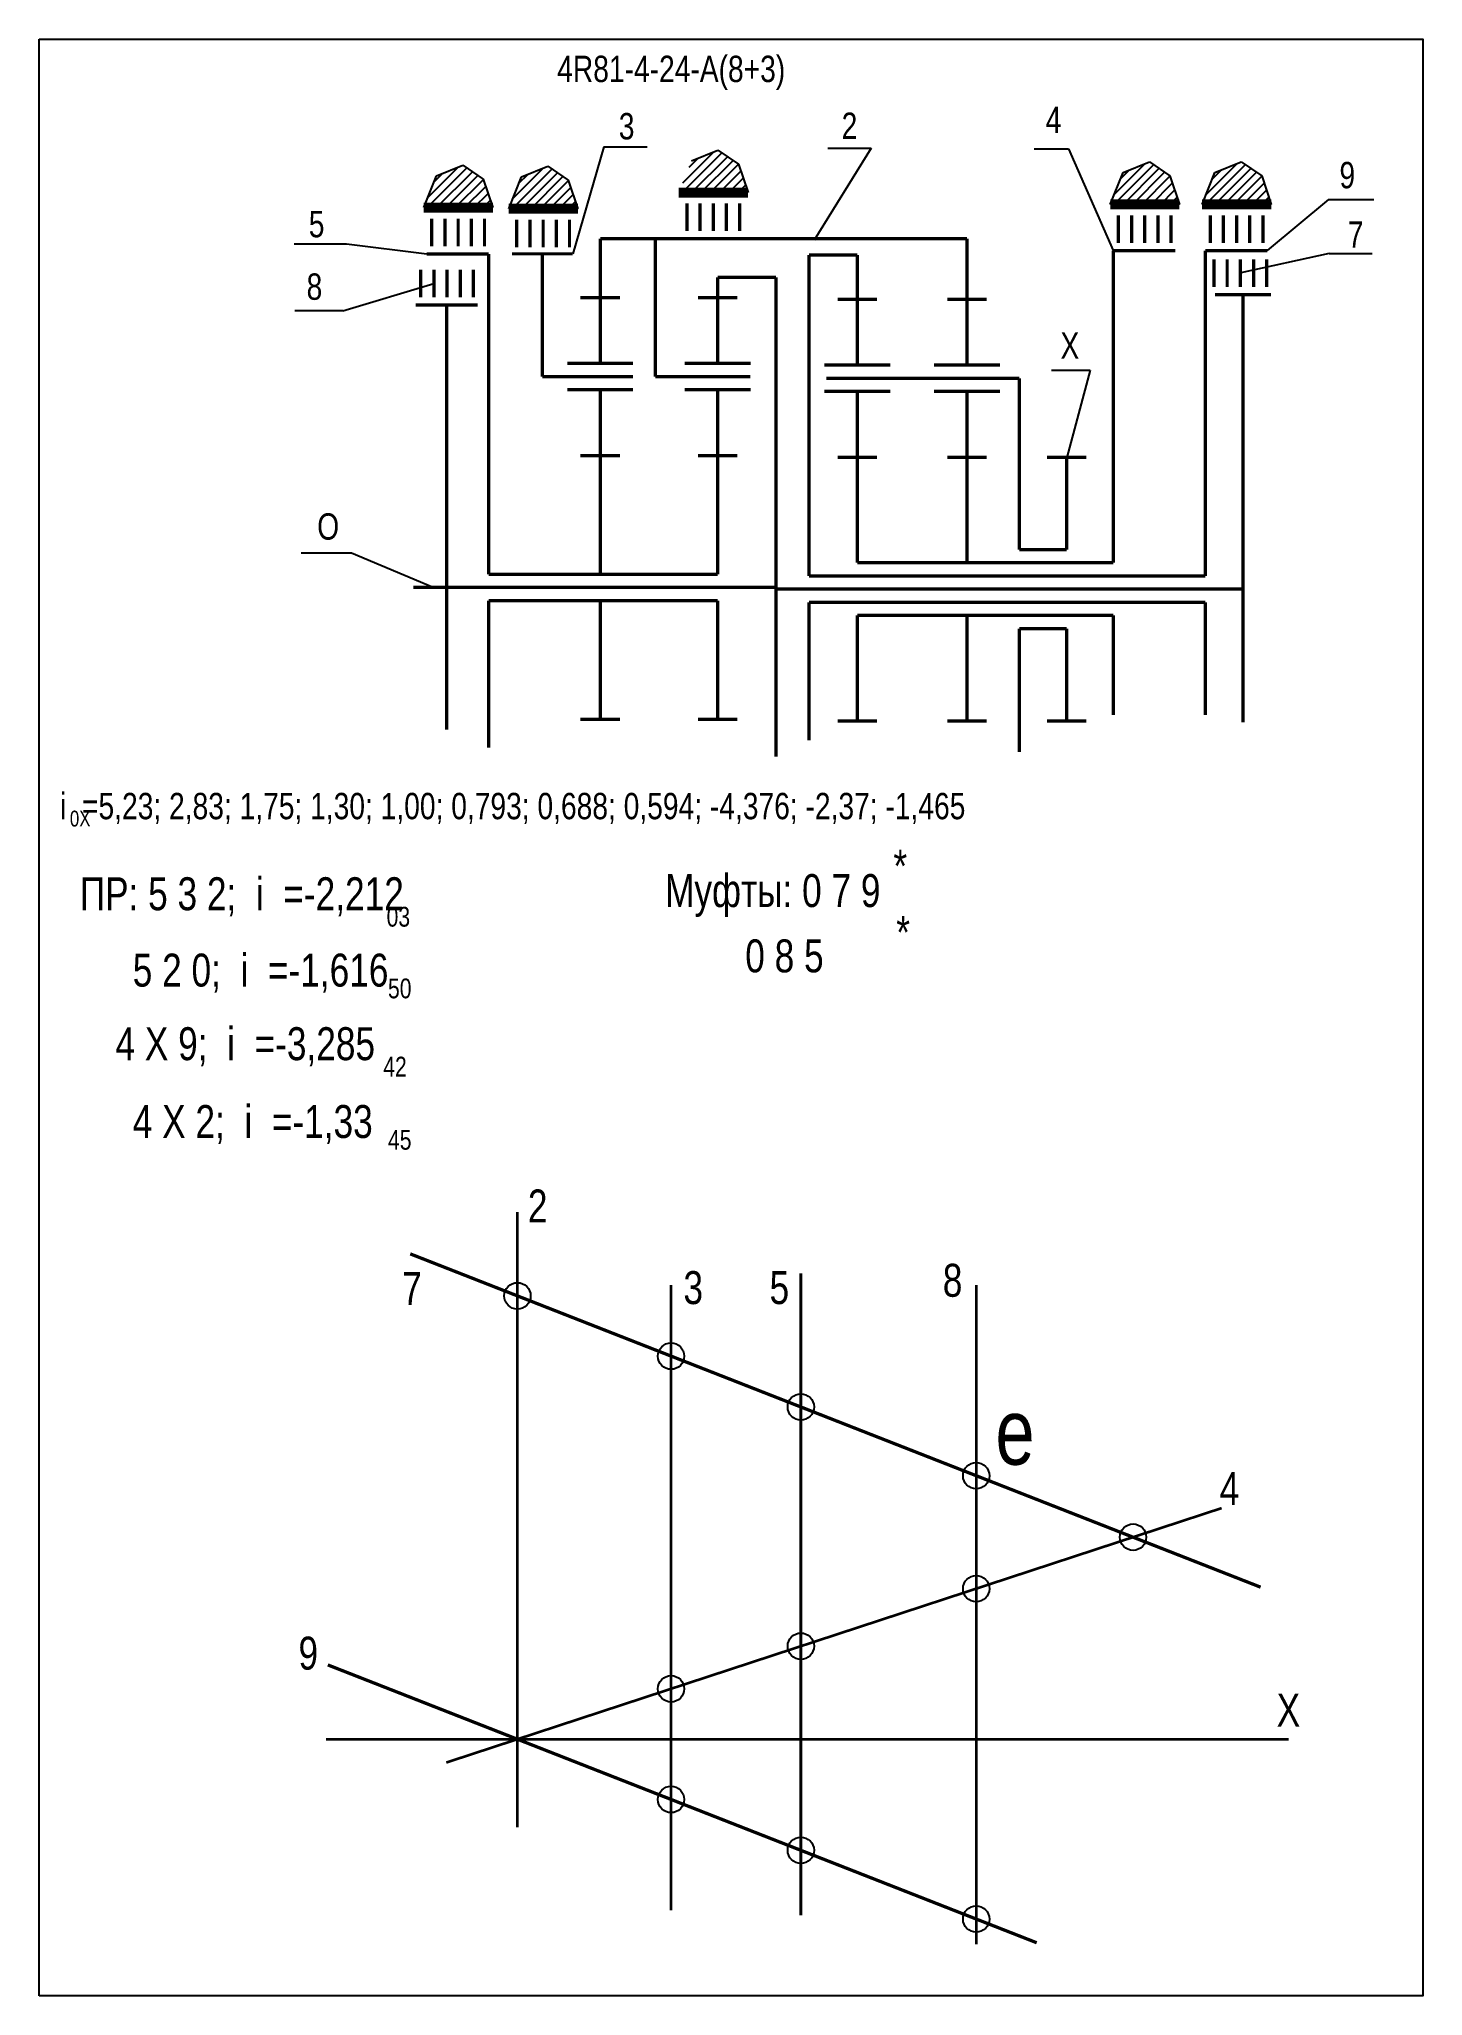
# Model space of a CAD drawing. Extents: x -352 to -142, y 153 to 450.
import ezdxf

# ---------------------------------------------------------------- set-up
doc = ezdxf.new("R2010")
doc.units = 0
doc.header["$LTSCALE"] = 15
doc.layers.get('0').update_dxf_attribs({"linetype": 'CONTINUOUS'})
doc.layers.add('DIM', color=92, linetype='CONTINUOUS')
doc.layers.add('MAIN', color=5, linetype='CONTINUOUS')
doc.styles.add('AMK', font='amk.shx', dxfattribs={"width": 0.8})

msp = doc.modelspace()

# ---------------------------------------------------------------- hatches: boundary and pattern name
at = {"layer": 'DIM'}
h = msp.add_hatch(dxfattribs=at)
h.set_pattern_fill('_USER', color=0, angle=45, style=0, pattern_type=0)
h.set_pattern_definition([(45, (-41.8286, -1.4102), (-0.7071068, 0.7071068), [])])
h.paths.add_polyline_path([(-292.12, 429.11), (-294.07, 424.29), (-283.57, 424.29), (-285.02, 428.61), (-288.14, 430.73)])
h = msp.add_hatch(dxfattribs=at)
h.set_pattern_fill('_USER', color=0, angle=45, style=0, pattern_type=0)
h.set_pattern_definition([(45, (-3.1103, 0.8762), (-0.7071068, 0.7071068), [])])
h.paths.add_polyline_path([(-253.41, 431.39), (-255.35, 426.57), (-244.85, 426.57), (-246.3, 430.9), (-249.42, 433.01)])
h = msp.add_hatch(dxfattribs=at)
h.set_pattern_fill('_USER', color=0, angle=45, style=0, pattern_type=0)
h.set_pattern_definition([(45, (62.369, -0.9065), (-0.7071068, 0.7071068), [])])
h.paths.add_polyline_path([(-187.93, 429.61), (-189.87, 424.79), (-179.37, 424.79), (-180.82, 429.11), (-183.94, 431.23)])
h = msp.add_hatch(dxfattribs=at)
h.set_pattern_fill('_USER', color=0, angle=45, style=0, pattern_type=0)
h.set_pattern_definition([(45, (76.3116, -0.9065), (-0.7071068, 0.7071068), [])])
h.paths.add_polyline_path([(-173.98, 429.61), (-175.93, 424.79), (-165.43, 424.79), (-166.88, 429.11), (-170, 431.23)])
h = msp.add_hatch(dxfattribs=at)
h.set_pattern_fill('_USER', color=0, angle=45, style=0, pattern_type=0)
h.set_pattern_definition([(45, (-28.929, -1.5655), (-0.7071068, 0.7071068), [])])
h.paths.add_polyline_path([(-279.22, 428.95), (-281.17, 424.13), (-270.67, 424.13), (-272.12, 428.46), (-275.24, 430.57)])

# ---------------------------------------------------------------- linework, layer by layer
at = {"const_width": 0.4}
for points in [[(-279.84, 271.84), (-279.84, 178.43)], [(-256.53, 260.74), (-256.53, 165.87)], [(-210.22, 260.74), (-210.22, 160.71)], [(-290.64, 188.28), (-172.97, 226.9)]]:
    msp.add_lwpolyline(points, dxfattribs=at)
at = {"layer": 'DIM', "color": 0}
for p, q in [((-292.12, 429.11), (-288.14, 430.73)), ((-288.14, 430.73), (-285.02, 428.61)), ((-266.71, 433.51), (-271.44, 417.28)), ((-266.71, 433.51), (-260.14, 433.51)), ((-253.41, 431.39), (-249.42, 433.01)), ((-249.42, 433.01), (-246.3, 430.9)), ((-246.3, 430.9), (-244.85, 426.57)), ((-226.17, 433.34), (-234.81, 419.35)), ((-232.74, 433.34), (-226.17, 433.34)), ((-201.4, 433.21), (-196.21, 433.21)), ((-196.21, 433.21), (-189.41, 417.77)), ((-187.93, 429.61), (-183.94, 431.23)), ((-183.94, 431.23), (-180.82, 429.11)), ((-173.98, 429.61), (-170, 431.23)), ((-170, 431.23), (-166.88, 429.11)), ((-294.07, 424.29), (-292.12, 429.11)), ((-285.02, 428.61), (-283.57, 424.29)), ((-281.17, 424.13), (-279.22, 428.95)), ((-279.22, 428.95), (-275.24, 430.57)), ((-275.24, 430.57), (-272.12, 428.46)), ((-272.12, 428.46), (-270.67, 424.13)), ((-189.87, 424.79), (-187.93, 429.61)), ((-180.82, 429.11), (-179.37, 424.79)), ((-175.93, 424.79), (-173.98, 429.61)), ((-166.88, 429.11), (-165.43, 424.79)), ((-254.1, 426.39), (-247.18, 426.39)), ((-156.76, 425.52), (-166.05, 417.77)), ((-156.76, 425.52), (-149.85, 425.52)), ((-188.62, 424.6), (-181.7, 424.6)), ((-174.68, 424.6), (-167.76, 424.6)), ((-313.73, 418.82), (-305.78, 418.82)), ((-305.78, 418.82), (-293.6, 417.27)), ((-156.67, 417.31), (-170.04, 414.37)), ((-156.67, 417.31), (-150.1, 417.31)), ((-306.36, 408.61), (-292.52, 412.8)), ((-306.36, 408.61), (-313.62, 408.61)), ((-198.81, 399.62), (-192.9, 399.62)), ((-192.9, 399.62), (-196.48, 386.39)), ((-305.03, 371.82), (-312.64, 371.82)), ((-292.63, 366.64), (-305.03, 371.82))]:
    msp.add_line(p, q, dxfattribs=at)
for points, const_width in [([(-267.28, 419.6), (-250.27, 419.6)], 0.5), ([(-258.92, 398.64), (-258.92, 419.6)], 0.5), ([(-250.27, 419.6), (-211.62, 419.6)], 0.5), ([(-284.19, 417.27), (-284.19, 368.64)], 0.5), ([(-280.66, 417.28), (-271.44, 417.28)], 0.5), ([(-276.05, 417.28), (-275.94, 417.28)], 0.5), ([(-276.05, 417.28), (-276.05, 398.64)], 0.5), ([(-235.6, 417.09), (-235.6, 368.39)], 0.5), ([(-235.6, 417.09), (-228.26, 417.09)], 0.5), ([(-189.41, 370.39), (-189.41, 417.77)], 0.5), ([(-175.46, 368.39), (-175.46, 417.77)], 0.5), ([(-249.45, 413.73), (-240.58, 413.73)], 0.5), ([(-240.58, 413.73), (-240.58, 340.94)], 0.5), ([(-169.74, 411.09), (-169.74, 346.19)], 0.5), ([(-290.59, 345.03), (-290.59, 409.51)], 0.5), ([(-203.66, 398.39), (-203.66, 372.39)], 0.5), ([(-203.66, 372.39), (-196.48, 372.39)], 0.5), ([(-284.19, 368.64), (-249.45, 368.64)], 0.5), ([(-235.6, 368.39), (-203.84, 368.39)], 0.5), ([(-228.26, 370.39), (-189.41, 370.39)], 0.5), ([(-211.62, 368.39), (-175.46, 368.39)], 0.5), ([(-295.66, 366.64), (-249.45, 366.64)], 0.5), ([(-249.45, 366.64), (-240.58, 366.64)], 0.5), ([(-240.58, 366.39), (-207.46, 366.39)], 0.5), ([(-228.26, 366.39), (-212.29, 366.39)], 0.5), ([(-222.85, 366.39), (-201.19, 366.39)], 0.5), ([(-222.85, 366.39), (-169.74, 366.39)], 0.5), ([(-284.19, 364.64), (-249.45, 364.64)], 0.5), ([(-284.19, 364.64), (-284.19, 342.31)], 0.5), ([(-235.6, 364.39), (-203.84, 364.39)], 0.5), ([(-235.6, 364.39), (-235.6, 343.42)], 0.5), ([(-228.26, 362.39), (-189.41, 362.39)], 0.5), ([(-211.62, 364.39), (-175.46, 364.39)], 0.5), ([(-189.41, 347.26), (-189.41, 362.39)], 0.5), ([(-175.46, 347.26), (-175.46, 364.39)], 0.5), ([(-203.66, 360.39), (-203.66, 341.66)], 0.5), ([(-203.66, 360.39), (-196.48, 360.39)], 0.5), ([(-167.06, 214.9), (-296.11, 265.49)], 0.5), ([(-236.83, 262.55), (-236.83, 165.08)], 0.5), ([(-201.04, 160.93), (-308.62, 203.1)], 0.5), ([(-308.9, 191.82), (-162.8, 191.82)], 0.4)]:
    msp.add_lwpolyline(points, dxfattribs=dict(at, const_width=const_width))
msp.add_lwpolyline([(-228.26, 366.39, 0.5, 0.5, 0), (-215.35, 366.39, 0.5, 0.5, 0)], format="xyseb", dxfattribs=at)
for centre in [(-279.84, 259.11), (-256.53, 249.97), (-236.83, 242.25), (-210.22, 231.82), (-186.41, 222.49), (-210.22, 214.67), (-236.83, 205.94), (-256.53, 199.47), (-256.53, 182.68), (-236.83, 174.96), (-210.22, 164.53)]:
    msp.add_circle(centre, 2, dxfattribs=at)
at = {"layer": 'MAIN'}
for points in [[(-352.43, 152.87), (-352.43, 449.87)], [(-352.43, 449.87), (-142.43, 449.87), (-142.43, 152.87), (-352.43, 152.87)]]:
    msp.add_lwpolyline(points, dxfattribs=at)
at = {"layer": 'MAIN', "color": 0}
for points, const_width in [([(-294.07, 424.29), (-283.57, 424.29)], 1.5), ([(-281.17, 424.13), (-270.67, 424.13)], 1.5), ([(-255.35, 426.57), (-244.85, 426.57)], 1.5), ([(-246.12, 424.92), (-246.12, 420.73)], 0.5), ([(-189.87, 424.79), (-179.37, 424.79)], 1.5), ([(-175.93, 424.79), (-165.43, 424.79)], 1.5), ([(-284.84, 422.64), (-284.84, 418.44)], 0.5), ([(-271.94, 422.48), (-271.94, 418.28)], 0.5), ([(-180.64, 423.14), (-180.64, 418.94)], 0.5), ([(-166.7, 423.14), (-166.7, 418.94)], 0.5), ([(-267.28, 410.64), (-267.28, 419.6)], 0.5), ([(-211.62, 400.39), (-211.62, 419.6)], 0.5), ([(-293.6, 417.27), (-284.19, 417.27)], 0.5), ([(-228.26, 410.39), (-228.26, 417.09)], 0.5), ([(-189.41, 417.77), (-179.99, 417.77)], 0.5), ([(-175.46, 417.77), (-166.05, 417.77)], 0.5), ([(-166.13, 416.46), (-166.13, 412.26)], 0.5), ([(-286.52, 414.88), (-286.52, 410.68)], 0.5), ([(-249.45, 410.64), (-249.45, 413.73)], 0.5), ([(-267.28, 410.64), (-270.28, 410.64)], 0.5), ([(-267.28, 400.64), (-267.28, 410.64)], 0.5), ([(-267.28, 410.64), (-264.28, 410.64)], 0.5), ([(-249.45, 410.64), (-252.45, 410.64)], 0.5), ([(-249.45, 400.64), (-249.45, 410.64)], 0.5), ([(-249.45, 410.64), (-246.45, 410.64)], 0.5), ([(-228.26, 410.39), (-231.26, 410.39)], 0.5), ([(-228.26, 400.39), (-228.26, 410.39)], 0.5), ([(-228.26, 410.39), (-225.26, 410.39)], 0.5), ([(-211.62, 410.39), (-214.62, 410.39)], 0.5), ([(-211.62, 410.39), (-208.62, 410.39)], 0.5), ([(-174, 411.09), (-165.49, 411.09)], 0.5), ([(-295.29, 409.51), (-285.88, 409.51)], 0.5), ([(-262.28, 398.64), (-276.05, 398.64)], 0.5), ([(-244.52, 398.64), (-258.92, 398.64)], 0.5), ([(-203.66, 398.39), (-232.95, 398.39)], 0.5), ([(-267.28, 396.64), (-272.28, 396.64)], 0.5), ([(-267.28, 386.64), (-267.28, 396.64), (-262.28, 396.64)], 0.5), ([(-249.45, 396.64), (-254.45, 396.64)], 0.5), ([(-249.45, 386.64), (-249.45, 396.64), (-244.45, 396.64)], 0.5), ([(-228.26, 396.39), (-233.26, 396.39)], 0.5), ([(-228.26, 386.39), (-228.26, 396.39), (-223.26, 396.39)], 0.5), ([(-211.62, 396.39), (-216.62, 396.39)], 0.5), ([(-211.62, 386.39), (-211.62, 396.39), (-206.62, 396.39)], 0.5), ([(-267.28, 386.64), (-270.28, 386.64)], 0.5), ([(-267.28, 368.64), (-267.28, 386.64)], 0.5), ([(-267.28, 386.64), (-264.28, 386.64)], 0.5), ([(-249.45, 386.64), (-252.45, 386.64)], 0.5), ([(-249.45, 368.64), (-249.45, 386.64)], 0.5), ([(-249.45, 386.64), (-246.45, 386.64)], 0.5), ([(-228.26, 386.39), (-231.26, 386.39)], 0.5), ([(-228.26, 370.39), (-228.26, 386.39)], 0.5), ([(-228.26, 386.39), (-225.26, 386.39)], 0.5), ([(-211.62, 386.39), (-214.62, 386.39)], 0.5), ([(-211.62, 370.39), (-211.62, 386.39)], 0.5), ([(-211.62, 386.39), (-208.62, 386.39)], 0.5), ([(-196.48, 386.39), (-199.48, 386.39)], 0.5), ([(-196.48, 372.39), (-196.48, 386.39)], 0.5), ([(-196.48, 386.39), (-193.48, 386.39)], 0.5), ([(-267.28, 364.64), (-267.28, 346.64)], 0.5), ([(-249.45, 364.64), (-249.45, 346.64)], 0.5), ([(-228.26, 362.39), (-228.26, 346.39)], 0.5), ([(-211.62, 362.39), (-211.62, 346.39)], 0.5), ([(-196.48, 360.39), (-196.48, 346.39)], 0.5), ([(-267.28, 346.64), (-270.28, 346.64)], 0.5), ([(-267.28, 346.64), (-264.28, 346.64)], 0.5), ([(-249.45, 346.64), (-252.45, 346.64)], 0.5), ([(-249.45, 346.64), (-246.45, 346.64)], 0.5), ([(-228.26, 346.39), (-231.26, 346.39)], 0.5), ([(-228.26, 346.39), (-225.26, 346.39)], 0.5), ([(-211.62, 346.39), (-214.62, 346.39)], 0.5), ([(-211.62, 346.39), (-208.62, 346.39)], 0.5), ([(-196.48, 346.39), (-199.48, 346.39)], 0.5), ([(-196.48, 346.39), (-193.48, 346.39)], 0.5)]:
    msp.add_lwpolyline(points, dxfattribs=dict(at, const_width=const_width))
for points in [[(-254.12, 424.92, 0.5, 0.5, 0), (-254.12, 420.73, 0.5, 0.5, 0)], [(-252.12, 424.92, 0.5, 0.5, 0), (-252.12, 420.73, 0.5, 0.5, 0)], [(-250.12, 424.92, 0.5, 0.5, 0), (-250.12, 420.73, 0.5, 0.5, 0)], [(-248.12, 424.92, 0.5, 0.5, 0), (-248.12, 420.73, 0.5, 0.5, 0)], [(-292.84, 422.64, 0.5, 0.5, 0), (-292.84, 418.44, 0.5, 0.5, 0)], [(-290.84, 422.64, 0.5, 0.5, 0), (-290.84, 418.44, 0.5, 0.5, 0)], [(-288.84, 422.64, 0.5, 0.5, 0), (-288.84, 418.44, 0.5, 0.5, 0)], [(-286.84, 422.64, 0.5, 0.5, 0), (-286.84, 418.44, 0.5, 0.5, 0)], [(-279.94, 422.48, 0.5, 0.5, 0), (-279.94, 418.28, 0.5, 0.5, 0)], [(-277.94, 422.48, 0.5, 0.5, 0), (-277.94, 418.28, 0.5, 0.5, 0)], [(-275.94, 422.48, 0.5, 0.5, 0), (-275.94, 418.28, 0.5, 0.5, 0)], [(-273.94, 422.48, 0.5, 0.5, 0), (-273.94, 418.28, 0.5, 0.5, 0)], [(-188.64, 423.14, 0.5, 0.5, 0), (-188.64, 418.94, 0.5, 0.5, 0)], [(-186.64, 423.14, 0.5, 0.5, 0), (-186.64, 418.94, 0.5, 0.5, 0)], [(-184.64, 423.14, 0.5, 0.5, 0), (-184.64, 418.94, 0.5, 0.5, 0)], [(-182.64, 423.14, 0.5, 0.5, 0), (-182.64, 418.94, 0.5, 0.5, 0)], [(-174.7, 423.14, 0.5, 0.5, 0), (-174.7, 418.94, 0.5, 0.5, 0)], [(-172.7, 423.14, 0.5, 0.5, 0), (-172.7, 418.94, 0.5, 0.5, 0)], [(-170.7, 423.14, 0.5, 0.5, 0), (-170.7, 418.94, 0.5, 0.5, 0)], [(-168.7, 423.14, 0.5, 0.5, 0), (-168.7, 418.94, 0.5, 0.5, 0)], [(-174.13, 416.46, 0.5, 0.5, 0), (-174.13, 412.26, 0.5, 0.5, 0)], [(-172.13, 416.46, 0.5, 0.5, 0), (-172.13, 412.26, 0.5, 0.5, 0)], [(-170.13, 416.46, 0.5, 0.5, 0), (-170.13, 412.26, 0.5, 0.5, 0)], [(-168.13, 416.46, 0.5, 0.5, 0), (-168.13, 412.26, 0.5, 0.5, 0)], [(-294.52, 414.88, 0.5, 0.5, 0), (-294.52, 410.68, 0.5, 0.5, 0)], [(-292.52, 414.88, 0.5, 0.5, 0), (-292.52, 410.68, 0.5, 0.5, 0)], [(-290.52, 414.88, 0.5, 0.5, 0), (-290.52, 410.68, 0.5, 0.5, 0)], [(-288.52, 414.88, 0.5, 0.5, 0), (-288.52, 410.68, 0.5, 0.5, 0)], [(-262.28, 400.64, 0.5, 0.5, 0), (-272.28, 400.64, 0.5, 0.5, 0)], [(-244.45, 400.64, 0.5, 0.5, 0), (-254.45, 400.64, 0.5, 0.5, 0)], [(-223.26, 400.39, 0.5, 0.5, 0), (-233.26, 400.39, 0.5, 0.5, 0)], [(-206.62, 400.39, 0.5, 0.5, 0), (-216.62, 400.39, 0.5, 0.5, 0)]]:
    msp.add_lwpolyline(points, format="xyseb", dxfattribs=at)

# ---------------------------------------------------------------- texts
at = {"layer": 'DIM', "color": 0, "style": 'AMK', "width": 0.8}
for s, height, p in [('4R81-4-24-A(8+3)', 4, (-273.81, 443.35)), ('4', 4, (-199.67, 435.63)), ('3', 4, (-264.46, 434.65)), ('2', 4, (-230.64, 434.72)), ('9', 4, (-155.09, 427.23)), ('5', 4, (-311.51, 419.79)), ('7', 4, (-153.83, 418.19)), ('8', 4, (-311.84, 410.3)), ('X', 4, (-197.43, 401.35)), ('O', 4, (-310.23, 373.9)), ('i  =5,23; 2,83; 1,75; 1,30; 1,00; 0,793; 0,688; 0,594; -4,376; -2,37; -1,465', 4, (-349.25, 331.46)), ('0X', 2.4, (-347.77, 330.36)), ('*', 5, (-222.78, 321.86)), (' ПР: 5 3 2;  i  =-2,212', 5, (-347.76, 317.65)), ('Муфты: 0 7 9', 5, (-257.44, 318.13)), ('03', 3, (-299.7, 315.16)), ('*', 5, (-222.35, 311.79)), ('       0 8 5', 5, (-255.67, 308.22)), ('    5 2 0;  i  =-1,616', 5, (-344.17, 306.06)), ('50', 3, (-299.49, 304.28)), ('     4 X 9;  i  =-3,285', 5, (-348.28, 294.89)), ('42', 3, (-300.21, 292.41)), ('    4 X 2;  i  =-1,33', 5, (-344.17, 283.08)), ('45', 3, (-299.49, 281.3)), ('2', 5, (-278.26, 270.26)), ('7', 5, (-297.33, 257.72)), ('3', 5, (-254.65, 257.87)), ('5', 5, (-241.58, 257.87)), ('8', 5, (-215.29, 258.98)), ('e', 10, (-207.3, 233.49)), ('4', 5, (-173.27, 227.37)), ('9', 5, (-313.07, 202.39)), ('X', 5, (-164.62, 193.74))]:
    msp.add_text(s, height=height, dxfattribs=at).set_placement(p)

doc.saveas('drawing.dxf')
